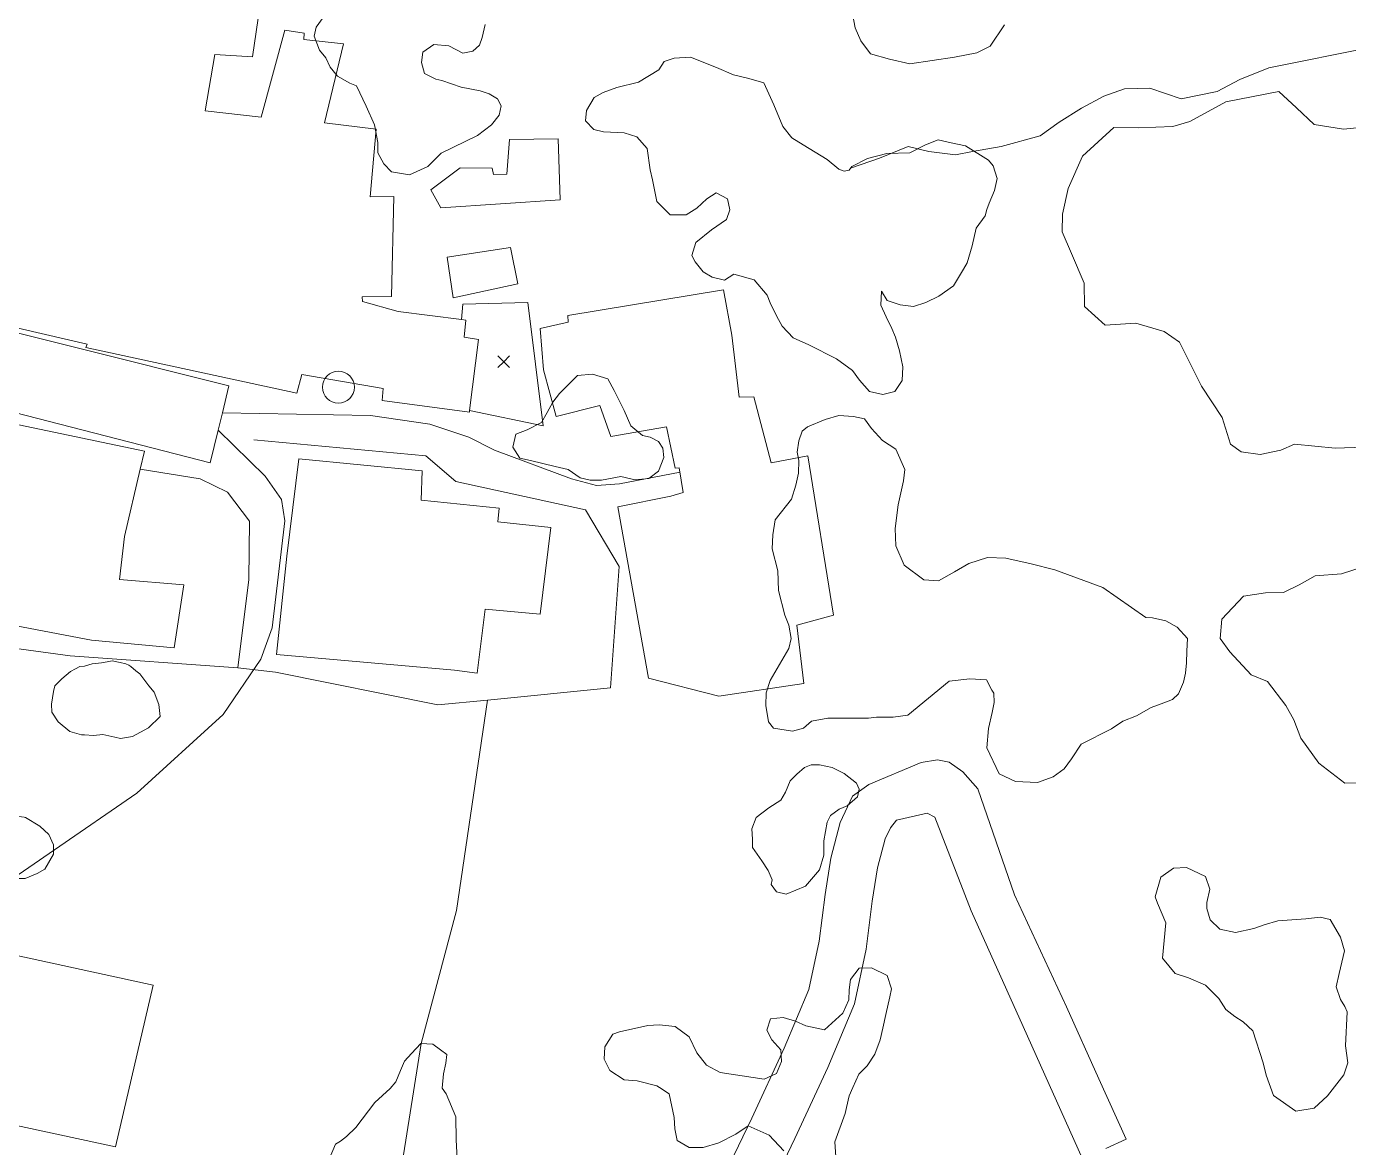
# Model space of a CAD drawing. Header units: metres. Extents: x 4652992 to 4879070, y 2074171 to 2309877.
# Drawn here: x 4654550.2 to 4654614.1, y 2307257.7 to 2307311.9 of the extents above; entities that cross this region are included whole.
import ezdxf

# ---------------------------------------------------------------- set-up
doc = ezdxf.new("R2010")
doc.units = ezdxf.units.M
doc.header["$MEASUREMENT"] = 0
doc.linetypes.add('DGN Style 3', pattern=[92.779933, 66.271381, -26.508552])
doc.layers.get('0').update_dxf_attribs({"color": 4, "lineweight": 0})
for name, color, linetype, lineweight in [('Level 1', 2, 'Continuous', 0), ('Level 19', 38, 'DGN Style 3', 0), ('Level 20', 30, 'DGN Style 3', 0), ('Level 30', 5, 'Continuous', 0), ('Level 31', 38, 'Continuous', 0), ('Level 36', 1, 'Continuous', 0), ('Level 37', 3, 'Continuous', 0), ('Level 38', 3, 'Continuous', 0), ('Level 40', 1, 'Continuous', 0), ('Level 58', 1, 'Continuous', 0), ('Level 61', 4, 'Continuous', 0), ('Level 62', 4, 'Continuous', 0), ('Level 63', 3, 'Continuous', 0)]:
    doc.layers.add(name, color=color, linetype=linetype, lineweight=lineweight)

# ---------------------------------------------------------------- blocks, each defined once
blk = doc.blocks.new('POSTE')
at = {"color": 0, "linetype": 'ByBlock', "lineweight": -2}
blk.add_circle((0, 0), 0.77, dxfattribs=at)
blk = doc.blocks.new('COTA')
at = {"color": 0, "linetype": 'ByBlock', "lineweight": -2, "ltscale": 10}
for p, q in [((0, 0), (-1.419522, -1.408457)), ((-1.408457, 1.419522), (0, 0)), ((1.419522, 1.408457), (0, 0)), ((0, 0), (1.408457, -1.419522))]:
    blk.add_line(p, q, dxfattribs=at)

msp = doc.modelspace()

# ---------------------------------------------------------------- linework, layer by layer
at = {"layer": 'Level 1'}
msp.add_polyline3d([(4654590.084423, 2307305.030282, 1363.520295), (4654591.438612, 2307305.509326, 1362.020295), (4654592.82171, 2307306.069831, 1360.020295), (4654593.82295, 2307305.822501, 1359.020295), (4654595.116077, 2307305.662342, 1358.020295), (4654595.930775, 2307305.82569, 1357.120294), (4654597.325523, 2307306.061251, 1355.820294), (4654599.200878, 2307306.577335, 1354.120294), (4654600.130598, 2307307.239666, 1353.020295), (4654601.196382, 2307307.916093, 1352.020295), (4654602.28569, 2307308.501227, 1350.920295), (4654603.279718, 2307308.846711, 1349.820294), (4654604.512262, 2307308.890948, 1348.620294), (4654606.015109, 2307308.372183, 1348.020295), (4654607.759557, 2307308.728955, 1347.120294), (4654608.854707, 2307309.297394, 1346.020295), (4654610.254768, 2307309.862774, 1344.820294), (4654615.233873, 2307310.871682, 1341.920295)], dxfattribs=at)
at = {"layer": 'Level 19', "linetype": 'DGN Style 3'}
for points in [[(4654602.372725, 2307257.656583, 1361.647947), (4654603.3551, 2307258.0971, 1361.645654), (4654602.0492, 2307261.0093, 1362.293757), (4654600.4837, 2307264.5009, 1363.171436), (4654597.9619, 2307269.9102, 1364.745424), (4654596.1877, 2307275.0231, 1366.420714), (4654595.4653, 2307275.8498, 1366.675084), (4654594.8057, 2307276.3224, 1366.840529), (4654594.2384, 2307276.4273, 1366.957575), (4654593.4639, 2307276.3004, 1367.08663), (4654590.9293, 2307275.231, 1367.479548), (4654590.1416, 2307274.6786, 1367.630906), (4654589.5501, 2307273.4011, 1367.980823), (4654589.0896, 2307271.6847, 1368.120696), (4654588.817, 2307269.9225, 1368.498809), (4654588.5244, 2307267.6631, 1369.055995), (4654588.0251, 2307265.3324, 1369.634178), (4654586.8375, 2307262.4909, 1370.454316), (4654585.2762, 2307259.1089, 1371.557263), (4654583.9822, 2307256.4333, 1371.910547)], [(4654586.0578, 2307255.4423, 1371.945657), (4654587.3558, 2307258.1261, 1371.214707), (4654588.9434, 2307261.5651, 1370.3433), (4654590.2294, 2307264.6421, 1369.653075), (4654590.7932, 2307267.2738, 1369.053531), (4654591.0943, 2307269.5989, 1368.449132), (4654591.3434, 2307271.2095, 1368.048242), (4654591.7203, 2307272.6141, 1367.662481), (4654591.9688, 2307273.1508, 1367.451265), (4654592.2709, 2307273.5098, 1367.312746), (4654593.7392, 2307273.8464, 1366.824766), (4654594.119, 2307273.6576, 1366.66817), (4654595.8782, 2307269.1291, 1365.79679), (4654598.3919, 2307263.5444, 1364.456376), (4654601.2564, 2307257.156, 1362.058417)]]:
    msp.add_polyline3d(points, dxfattribs=at)
at = {"layer": 'Level 20', "linetype": 'Continuous'}
for points in [[(4654559.687765, 2307293.20165, 1377.5514), (4654566.843612, 2307293.06876, 1376.1514), (4654569.711003, 2307292.647448, 1375.2514), (4654571.603101, 2307292.019243, 1374.5514), (4654572.846411, 2307291.393489, 1374.2514), (4654576.553152, 2307290.009705, 1372.7514), (4654577.766227, 2307289.681931, 1372.3514), (4654578.877077, 2307289.772487, 1371.9514), (4654581.802978, 2307290.329991, 1371.8173)], [(4654546.595196, 2307267.658198, 1379.8514), (4654547.584348, 2307269.335564, 1379.8514), (4654555.551075, 2307274.814415, 1379.0514), (4654559.733109, 2307278.613345, 1378.4514), (4654561.5452, 2307281.286563, 1378.0514), (4654562.094414, 2307282.811001, 1377.8514), (4654562.714905, 2307287.979816, 1377.6514), (4654562.544726, 2307289.006117, 1377.5514), (4654561.749721, 2307290.140901, 1377.5514), (4654559.482133, 2307292.362845, 1377.5514)]]:
    msp.add_polyline3d(points, dxfattribs=at)
at = {"layer": 'Level 30', "color": 1, "elevation": 1382.8514, "flags": 128}
msp.add_lwpolyline([(4654556.348758, 2307265.541803), (4654554.532224, 2307257.731765), (4654541.277264, 2307260.572802), (4654543.005939, 2307268.43702), (4654556.348758, 2307265.541803)], dxfattribs=at)
at = {"layer": 'Level 30', "color": 1}
for points in [[(4654561.677015, 2307314.03414, 1377.4514), (4654561.146632, 2307310.403841, 1377.4514), (4654559.330818, 2307310.508488, 1378.0514), (4654558.852323, 2307307.792162, 1379.6514), (4654561.565766, 2307307.484878, 1379.6514), (4654562.703926, 2307311.69146, 1376.4514), (4654563.636653, 2307311.542472, 1376.4514), (4654563.629532, 2307311.239662, 1376.5514), (4654565.546433, 2307311.031551, 1376.5514), (4654564.630618, 2307307.209721, 1379.4514), (4654567.120548, 2307306.910364, 1379.1514), (4654566.826913, 2307303.628014, 1380.4514), (4654567.96895, 2307303.650262, 1380.4514), (4654567.859434, 2307298.813667, 1380.2514), (4654566.442059, 2307298.806688, 1380.2514), (4654566.458721, 2307298.570312, 1380.0514), (4654568.184911, 2307298.08907, 1380.0514), (4654571.249097, 2307297.704517, 1377.71202), (4654571.459482, 2307297.678114, 1377.5514), (4654571.368809, 2307296.858062, 1377.5514), (4654572.066108, 2307296.747963, 1377.5514), (4654571.635218, 2307293.302279, 1377.5514), (4654571.625585, 2307293.225247, 1377.5514), (4654567.418711, 2307293.79421, 1377.7514), (4654567.457127, 2307294.3791, 1379.4514), (4654563.527672, 2307295.048047, 1379.6514), (4654563.286686, 2307294.152675, 1379.6514), (4654553.08562, 2307296.361042, 1380.0514), (4654553.155192, 2307296.515793, 1383.3514), (4654545.776477, 2307298.224691, 1383.1514)], [(4654575.913633, 2307306.440512, 1373.9514), (4654576.019418, 2307303.487384, 1374.1514), (4654570.240056, 2307303.098544, 1374.6514), (4654569.767843, 2307303.97926, 1374.6514), (4654571.187684, 2307305.028192, 1374.6514), (4654572.730382, 2307305.016787, 1374.6514), (4654572.792365, 2307304.718859, 1374.6514), (4654573.438353, 2307304.728445, 1374.6514), (4654573.556812, 2307306.40572, 1374.6514), (4654575.913633, 2307306.440512, 1373.9514)], [(4654584.306181, 2307296.949908, 1373.1514), (4654584.667968, 2307293.948216, 1372.4514), (4654585.377699, 2307293.978148, 1372.4514), (4654586.208961, 2307290.77575, 1372.1514), (4654587.98064, 2307291.119139, 1371.5514), (4654589.22103, 2307283.417227, 1371.5514), (4654587.442467, 2307282.943694, 1373.0514), (4654587.784426, 2307280.111836, 1373.0514), (4654583.681892, 2307279.510905, 1374.4514), (4654580.272691, 2307280.381147, 1373.9514), (4654578.804362, 2307288.661695, 1373.9514), (4654581.366466, 2307289.168221, 1374.4514), (4654581.954141, 2307289.341737, 1374.4514), (4654581.76991, 2307290.546183, 1374.2514), (4654581.564664, 2307290.530895, 1372.3514), (4654581.155368, 2307292.522996, 1372.3514), (4654578.452428, 2307292.057995, 1372.3514), (4654577.927807, 2307293.550904, 1372.7514), (4654575.811869, 2307293.018915, 1372.8514), (4654575.205958, 2307295.267539, 1373.8514), (4654575.048167, 2307297.272684, 1373.0514), (4654576.400371, 2307297.581088, 1373.0514), (4654576.378485, 2307297.892242, 1373.0514), (4654583.905255, 2307299.147187, 1372.6514), (4654584.306181, 2307296.949908, 1373.1514)], [(4654547.841978, 2307293.041867, 1380.0514), (4654555.922341, 2307291.337551, 1380.0514), (4654555.718579, 2307290.469289, 1380.326147), (4654554.958214, 2307287.229259, 1381.3514), (4654554.713351, 2307285.142882, 1380.5514), (4654557.820707, 2307284.891286, 1380.5514), (4654557.353896, 2307281.845565, 1380.9514), (4654553.359937, 2307282.207202, 1380.9514), (4654545.648345, 2307283.671667, 1380.9514)], [(4654575.563986, 2307287.655978, 1377.4514), (4654575.041318, 2307283.460843, 1377.4514), (4654572.393723, 2307283.710986, 1378.7514), (4654572.00775, 2307280.620163, 1378.7514), (4654570.911932, 2307280.767942, 1378.9514), (4654562.300559, 2307281.517116, 1379.7514), (4654562.802886, 2307286.270065, 1380.8514), (4654563.385287, 2307290.974591, 1379.5514), (4654569.338081, 2307290.398568, 1379.5514), (4654569.290642, 2307288.983658, 1379.5514), (4654573.071334, 2307288.584791, 1378.5514), (4654572.999619, 2307287.936449, 1378.5514), (4654575.563986, 2307287.655978, 1377.4514)]]:
    msp.add_polyline3d(points, dxfattribs=at)
at = {"layer": 'Level 31'}
msp.add_polyline3d([(4654573.971654, 2307299.431816, 1375.351384), (4654570.842687, 2307298.756989, 1376.451384), (4654570.553018, 2307300.716342, 1376.451384), (4654573.609635, 2307301.193347, 1375.351384), (4654573.971654, 2307299.431816, 1375.351384)], dxfattribs=at)
at = {"layer": 'Level 36'}
for points in [[(4654561.210705, 2307291.895107, 1378.751384), (4654569.518201, 2307291.124787, 1378.351384), (4654570.972293, 2307289.87154, 1376.851384), (4654577.230196, 2307288.516853, 1375.151384), (4654578.858337, 2307285.772257, 1375.151384), (4654578.44592, 2307279.909483, 1375.951384), (4654572.496869, 2307279.320449, 1378.891968)], [(4654531.997877, 2307271.715454, 1381.727991), (4654535.028829, 2307283.806257, 1381.351384), (4654552.341784, 2307281.447751, 1381.151384), (4654560.436224, 2307280.874477, 1379.951384)], [(4654569.291716, 2307262.726313, 1379.751384), (4654571.009087, 2307269.141928, 1379.751384), (4654572.496869, 2307279.320449, 1378.751384), (4654570.099266, 2307279.083055, 1378.891968), (4654562.25941, 2307280.670999, 1379.351384)]]:
    msp.add_polyline3d(points, dxfattribs=at)
at = {"layer": 'Level 37'}
for points in [[(4654560.436224, 2307280.874477, 1379.951384), (4654560.963359, 2307285.140097, 1379.951384), (4654560.997013, 2307287.969452, 1379.951384), (4654559.937867, 2307289.37141, 1379.651384), (4654558.622297, 2307290.011096, 1379.651384), (4654555.718579, 2307290.469289, 1379.651384)], [(4654559.884066, 2307204.687865, 1383.951384), (4654564.653682, 2307230.383368, 1382.120294), (4654565.785492, 2307240.59169, 1381.220295), (4654569.291716, 2307262.726313, 1379.751384)]]:
    msp.add_polyline3d(points, dxfattribs=at)
at = {"layer": 'Level 38'}
msp.add_line((4654562.25941, 2307280.670999, 1379.351384), (4654560.436224, 2307280.874477, 1379.951384), dxfattribs=at)
at = {"layer": 'Level 40', "color": 3, "flags": 128}
for points, elevation in [([(4654588.757856, 2307272.513), (4654588.750857, 2307271.818413), (4654588.544334, 2307271.11892), (4654587.870298, 2307270.325526), (4654586.940005, 2307269.937747), (4654586.467728, 2307270.043803), (4654586.200845, 2307270.402084), (4654586.253941, 2307270.638786), (4654586.055522, 2307271.081149), (4654585.762642, 2307271.544731), (4654585.312695, 2307272.192774), (4654585.303187, 2307272.592727), (4654585.267687, 2307273.097976), (4654585.489579, 2307273.644876), (4654586.089315, 2307274.106911), (4654586.66781, 2307274.474258), (4654586.905076, 2307274.868522), (4654587.126972, 2307275.415427), (4654587.448079, 2307275.741131), (4654587.816415, 2307276.056225), (4654588.142269, 2307276.181943), (4654588.541339, 2307276.191754), (4654589.155306, 2307276.053831), (4654589.737401, 2307275.773881), (4654590.324231, 2307275.293959), (4654590.460033, 2307275.014814), (4654590.375069, 2307274.63608), (4654589.880436, 2307274.200189), (4654589.49675, 2307274.037738), (4654589.081202, 2307273.733261), (4654588.912408, 2307273.423087), (4654588.757856, 2307272.513)], 1374.409417), ([(4654550.870575, 2307273.220092), (4654551.302663, 2307272.824994), (4654551.525922, 2307272.327745), (4654551.536747, 2307271.878195), (4654551.11403, 2307271.153381), (4654550.73179, 2307270.941115), (4654550.156622, 2307270.697639), (4654549.637091, 2307270.702487), (4654549.176807, 2307270.805813), (4654548.929684, 2307271.196629), (4654548.631976, 2307271.859629), (4654548.251886, 2307272.65292), (4654548.295965, 2307273.015639), (4654548.454217, 2307273.389989), (4654548.793123, 2307273.574732), (4654549.317014, 2307273.755204), (4654549.714444, 2307273.703234), (4654550.11187, 2307273.651265), (4654550.182684, 2307273.635366), (4654550.870575, 2307273.220092)], 1383.2)]:
    msp.add_lwpolyline(points, dxfattribs=dict(at, elevation=elevation))
at = {"layer": 'Level 40', "color": 3}
for points in [[(4654572.386798, 2307311.967206, 1375.8), (4654572.245062, 2307311.334889, 1375.8), (4654572.109322, 2307310.956692, 1375.8), (4654571.79041, 2307310.670806, 1375.8), (4654571.310129, 2307310.574507, 1375.8), (4654570.625942, 2307310.932833, 1375.8), (4654569.911557, 2307310.996687, 1376.6), (4654569.377053, 2307310.626131, 1377.6), (4654569.316696, 2307310.129979, 1377.6), (4654569.449966, 2307309.590263, 1377.6), (4654569.998213, 2307309.31399, 1377.6), (4654570.288648, 2307309.248642, 1377.6), (4654571.234996, 2307308.93377, 1377.6), (4654572.153705, 2307308.760624, 1376.3), (4654572.57918, 2307308.613836, 1376.3), (4654572.982859, 2307308.36984, 1376.3), (4654573.159909, 2307308.023667, 1376.3), (4654573.06185, 2307307.586226, 1376.3), (4654572.699578, 2307307.106119, 1376.3), (4654572.024608, 2307306.594251, 1376.3), (4654570.258797, 2307305.740956, 1377.3), (4654569.610464, 2307305.097362, 1378.3), (4654568.735869, 2307304.696428, 1378.8), (4654567.855076, 2307304.843668, 1378.8), (4654567.485253, 2307305.232193, 1378.8), (4654567.196331, 2307305.755192, 1378.8), (4654567.208254, 2307306.261412, 1378.8), (4654567.043668, 2307307.112692, 1378.8), (4654566.637416, 2307308.018357, 1378.8), (4654566.172894, 2307308.99879, 1377.9), (4654565.845028, 2307309.12351, 1377.9), (4654565.25942, 2307309.459081, 1377.9), (4654564.899986, 2307309.896632, 1377.9), (4654564.696598, 2307310.350034, 1377.9), (4654564.374677, 2307310.728199, 1377.9), (4654564.117978, 2307311.397432, 1377.9), (4654564.215819, 2307311.834026, 1377.9), (4654565.100945, 2307313.061653, 1377.9)], [(4654597.47923, 2307311.953128, 1366.9), (4654596.783928, 2307310.921088, 1366.9), (4654596.144996, 2307310.599815, 1366.9), (4654595.064539, 2307310.377907, 1366.9), (4654592.91423, 2307310.063085, 1367.3), (4654591.933521, 2307310.283793, 1367.3), (4654591.012855, 2307310.542639, 1367.3), (4654590.534678, 2307311.166763, 1367.3), (4654590.263674, 2307311.795923, 1367.3), (4654590.123824, 2307312.550531, 1367.3)], [(4654589.735944, 2307304.871761, 1370.3), (4654589.981489, 2307304.930047, 1374.5), (4654590.10282, 2307305.105945, 1374.5), (4654590.855189, 2307305.492807, 1374.5), (4654591.795004, 2307305.726257, 1374.5), (4654592.910379, 2307305.753355, 1374.5), (4654593.66272, 2307306.140205, 1374.5), (4654594.273832, 2307306.391989, 1374.5), (4654594.907403, 2307306.249419, 1374.5), (4654595.593762, 2307306.094971, 1374.5), (4654596.713051, 2307305.398206, 1374.5), (4654596.929519, 2307305.12705, 1374.5), (4654597.127523, 2307304.526385, 1374.5), (4654596.996886, 2307303.944063, 1374.5), (4654596.748788, 2307303.332565, 1374.5), (4654596.624739, 2307303.026818, 1374.5), (4654596.553484, 2307302.709193, 1374.5), (4654596.110172, 2307302.115378, 1377.1), (4654595.920804, 2307301.271258, 1377.1), (4654595.678825, 2307300.438985, 1377.1), (4654595.502585, 2307300.146118, 1377.1), (4654595.024925, 2307299.33989, 1376), (4654594.303106, 2307298.836283, 1376), (4654593.681382, 2307298.53215, 1376), (4654593.083356, 2307298.333678, 1376), (4654592.439194, 2307298.423069, 1376), (4654591.818726, 2307298.618127, 1376), (4654591.532825, 2307299.070927, 1376), (4654591.50785, 2307298.404039, 1370.6), (4654591.771905, 2307297.841651, 1370.6), (4654592.035956, 2307297.279272, 1370.6), (4654592.217742, 2307296.847175, 1370.6), (4654592.404853, 2307296.190339, 1370.6), (4654592.568094, 2307295.42711, 1370.6), (4654592.531014, 2307294.764824, 1370.6), (4654592.187488, 2307294.227339, 1370.6), (4654591.597183, 2307294.080653, 1370.6), (4654590.96041, 2307294.223838, 1370.6), (4654590.47216, 2307294.780712, 1370.6), (4654590.131166, 2307295.248595, 1370.6), (4654589.357762, 2307295.811648, 1371.6), (4654588.031949, 2307296.475829, 1372.4), (4654587.273478, 2307296.813674, 1372.4), (4654586.733357, 2307297.381218, 1372.4), (4654586.457965, 2307297.889234, 1372.4), (4654586.15343, 2307298.515335, 1372.4), (4654586.013065, 2307298.881473, 1372.4), (4654585.39376, 2307299.623964, 1373.1), (4654584.400511, 2307299.903075, 1373.1), (4654583.946932, 2307299.615101, 1373.1), (4654583.364991, 2307299.745986, 1373.1), (4654582.924532, 2307300.012191, 1373.1), (4654582.531642, 2307300.490558, 1373.1), (4654582.379487, 2307300.803353, 1373.1), (4654582.575116, 2307301.427932, 1373.1), (4654583.323589, 2307302.039592, 1373.1), (4654584.048272, 2307302.545168, 1373.1), (4654584.208224, 2307303.010632, 1373.1), (4654584.103653, 2307303.535605, 1373.1), (4654583.557375, 2307303.825647, 1373.1), (4654583.103774, 2307303.537667, 1373.1), (4654582.61449, 2307303.090562, 1373.1), (4654582.096086, 2307302.76144, 1373.1), (4654581.3197, 2307302.768931, 1373.1), (4654580.686023, 2307303.412935, 1373.1), (4654580.476829, 2307304.462933, 1373.1), (4654580.360337, 2307304.934897, 1373.1), (4654580.208728, 2307305.971958, 1373.5), (4654579.722106, 2307306.526979, 1373.5), (4654579.09938, 2307306.722777, 1373.5), (4654578.11178, 2307306.77789, 1373.5), (4654577.635802, 2307306.884977, 1373.5), (4654577.231139, 2307307.310188, 1373.5), (4654577.285233, 2307307.799273, 1373.5), (4654577.651313, 2307308.440948, 1373.5), (4654578.092847, 2307308.675776, 1373.5), (4654578.757811, 2307308.916024, 1373.5), (4654579.801674, 2307309.181789, 1372.9), (4654580.778625, 2307309.779057, 1371.8), (4654581.032943, 2307310.168381, 1371.8), (4654581.516525, 2307310.338656, 1371.8), (4654582.306191, 2307310.384231, 1371.8), (4654583.570843, 2307309.876469, 1371.2), (4654584.383698, 2307309.525971, 1371.2), (4654585.126232, 2307309.358879, 1371.2), (4654585.856828, 2307309.138615, 1371.2), (4654586.343581, 2307308.079486, 1371.2), (4654586.777285, 2307307.032322, 1371.2), (4654587.21223, 2307306.487607, 1371.2), (4654587.747899, 2307306.143659, 1371.2), (4654588.912159, 2307305.430928, 1370.3), (4654589.477641, 2307304.968187, 1370.3), (4654589.735944, 2307304.871761, 1370.3)], [(4654616.647979, 2307291.608815, 1354), (4654613.466994, 2307291.496556, 1358.4), (4654611.498426, 2307291.676315, 1361.5), (4654610.833035, 2307291.394624, 1361.5), (4654609.840068, 2307291.186588, 1361.5), (4654608.920803, 2307291.307027, 1361.5), (4654608.402823, 2307291.682291, 1361.5), (4654608.005659, 2307292.979323, 1361.5), (4654607.008793, 2307294.481789, 1362.6), (4654606.475158, 2307295.549448, 1362.6), (4654605.941507, 2307296.617139, 1362.6), (4654605.197227, 2307297.129153, 1362.6), (4654603.825172, 2307297.523908, 1362.6), (4654602.342656, 2307297.426569, 1362.6), (4654601.344717, 2307298.340283, 1362.6), (4654601.338549, 2307299.461743, 1362.6), (4654600.714782, 2307300.89448, 1362.6), (4654600.26279, 2307301.943962, 1362.6), (4654600.283207, 2307302.801026, 1362.6), (4654600.559244, 2307304.031431, 1362.6), (4654601.254517, 2307305.598377, 1362.6), (4654602.767828, 2307306.981266, 1362.6), (4654603.968253, 2307306.969647, 1362.6), (4654605.614446, 2307307.030046, 1362.6), (4654606.442638, 2307307.274517, 1362.6), (4654608.178012, 2307308.230826, 1361.4), (4654610.742224, 2307308.725722, 1360.3), (4654611.597352, 2307307.928314, 1360.3), (4654612.452454, 2307307.13093, 1360.3), (4654613.865346, 2307306.899374, 1360.3), (4654615.45253, 2307307.060673, 1360.3)], [(4654578.005494, 2307289.935799, 1375.1), (4654577.454093, 2307289.948622, 1375.1), (4654576.979175, 2307290.055374, 1375.1), (4654576.405244, 2307290.462193, 1375.1), (4654575.983083, 2307290.557088, 1375.1), (4654575.772001, 2307290.604536, 1375.1), (4654574.585972, 2307290.894741, 1375.3), (4654574.058385, 2307291.013334, 1375.3), (4654573.731162, 2307291.531286, 1375.3), (4654573.87344, 2307292.165905, 1375.3), (4654574.419415, 2307292.376472, 1375.3), (4654575.106476, 2307292.721971, 1375.3), (4654575.383321, 2307293.21524, 1375.3), (4654575.660168, 2307293.70851, 1375.3), (4654575.977917, 2307294.137035, 1375.3), (4654576.846666, 2307295.00794, 1374.9), (4654577.580325, 2307295.065307, 1374.9), (4654578.307437, 2307294.84624, 1374.9), (4654578.622926, 2307294.275088, 1374.9), (4654579.096966, 2307293.305708, 1374.4), (4654579.429847, 2307292.563501, 1374.4), (4654579.992397, 2307292.103352, 1374.4), (4654580.362098, 2307292.020239, 1374.4), (4654580.760866, 2307291.819367, 1374.4), (4654580.965572, 2307291.495287, 1374.4), (4654581.029034, 2307291.036128, 1374.4), (4654580.769072, 2307290.371624, 1374.4), (4654580.304406, 2307290.031192, 1374.4), (4654579.623155, 2307289.961886, 1374.4), (4654579.147826, 2307290.068733, 1374.4), (4654578.936566, 2307290.116221, 1374.4), (4654578.005494, 2307289.935799, 1375.1)], [(4654601.195269, 2307277.186999, 1370.1), (4654600.720424, 2307276.473352, 1370.1), (4654600.359421, 2307275.986538, 1370.1), (4654599.83214, 2307275.600184, 1370.1), (4654599.078653, 2307275.327747, 1370.1), (4654598.019546, 2307275.376372, 1370.1), (4654597.221062, 2307275.745061, 1370.1), (4654596.624751, 2307277.014903, 1370.1), (4654596.707094, 2307277.942986, 1370.1), (4654596.882329, 2307278.723997, 1370.1), (4654596.990168, 2307279.204624, 1370.1), (4654596.964675, 2307279.652106, 1370.1), (4654596.871782, 2307279.799195, 1370.1), (4654596.606581, 2307280.300546, 1370.1), (4654595.806181, 2307280.346588, 1371.4), (4654594.815755, 2307280.233624, 1373.2), (4654592.818673, 2307278.584962, 1374.2), (4654592.109307, 2307278.493248, 1374.2), (4654591.294112, 2307278.488083, 1374.2), (4654590.909613, 2307278.448922, 1374.2), (4654588.939132, 2307278.441172, 1374.7), (4654588.157202, 2307278.303174, 1374.7), (4654587.765525, 2307277.952026, 1374.7), (4654587.235299, 2307277.820209, 1374.7), (4654586.328192, 2307277.961264, 1374.7), (4654586.083871, 2307278.267096, 1374.7), (4654585.946721, 2307279.050746, 1374.7), (4654585.961524, 2307279.674793, 1374.7), (4654586.155075, 2307280.258684, 1374.7), (4654587.06644, 2307281.810592, 1374.7), (4654587.173619, 2307282.288427, 1374.7), (4654587.069263, 2307282.939282, 1374.7), (4654586.865129, 2307283.424344, 1374.7), (4654586.56397, 2307284.604286, 1374), (4654586.52656, 2307285.554706, 1374), (4654586.263997, 2307286.618552, 1374), (4654586.292225, 2307287.303042, 1374), (4654586.393504, 2307288.033924, 1374), (4654587.184546, 2307289.027028, 1373.1), (4654587.392056, 2307289.704491, 1373.1), (4654587.522885, 2307290.287796, 1373.1), (4654587.547926, 2307290.894888, 1373.1), (4654587.472498, 2307291.301763, 1373.1), (4654587.53854, 2307291.843946, 1373.1), (4654587.698481, 2307292.309318, 1373.1), (4654587.969532, 2307292.526895, 1373.1), (4654588.820868, 2307292.880689, 1372.5), (4654589.474578, 2307293.068189, 1372.5), (4654590.186535, 2307293.019601, 1372.5), (4654590.715873, 2307292.90058, 1372.5), (4654591.05601, 2307292.43388, 1372.5), (4654591.595967, 2307291.866513, 1372.5), (4654592.224555, 2307291.446461, 1372.5), (4654592.669253, 2307290.454582, 1372.5), (4654592.603142, 2307289.912018, 1372.5), (4654592.341253, 2307288.74457, 1372.5), (4654592.19713, 2307287.60641, 1372.5), (4654592.23029, 2307286.762859, 1372.5), (4654592.633945, 2307285.836046, 1372.5), (4654593.585352, 2307285.120564, 1372.5), (4654594.297196, 2307285.072043, 1372.5), (4654595.063243, 2307285.512966, 1372.5), (4654595.764456, 2307285.912721, 1372.5), (4654596.665453, 2307286.211827, 1372.5), (4654597.547931, 2307286.18067, 1372.5), (4654598.765123, 2307285.907063, 1372.5), (4654599.908212, 2307285.602634, 1371.4), (4654602.234394, 2307284.758891, 1365.3), (4654604.306072, 2307283.302689, 1364.8), (4654604.638757, 2307283.284204, 1364.8), (4654605.280071, 2307283.140066, 1364.8), (4654605.831858, 2307282.847189, 1364.8), (4654606.323509, 2307282.286401, 1364.8), (4654606.298112, 2307281.672968, 1364.8), (4654606.284741, 2307281.113125, 1364.8), (4654606.229955, 2307280.618877, 1364.8), (4654606.133755, 2307280.190225, 1364.8), (4654605.8946, 2307279.624849, 1364.8), (4654605.608691, 2307279.351397, 1364.8), (4654605.055578, 2307279.137987, 1364.8), (4654604.567928, 2307278.966149, 1364.8), (4654603.859827, 2307278.562428, 1364.8), (4654603.205578, 2307278.300574, 1366.4), (4654602.648405, 2307277.927946, 1367.1), (4654601.195269, 2307277.186999, 1370.1)], [(4654616.537395, 2307275.35054, 1363), (4654613.932242, 2307275.307878, 1365.4), (4654612.669286, 2307276.265224, 1365.4), (4654611.798014, 2307277.471386, 1365.4), (4654611.459116, 2307278.35587, 1365.4), (4654611.077028, 2307279.04799, 1365.4), (4654610.198413, 2307280.2079, 1364.4), (4654609.400228, 2307280.541378, 1363.4), (4654608.369463, 2307281.651044, 1363.4), (4654607.907774, 2307282.295135, 1363.4), (4654607.98155, 2307283.224143, 1363.4), (4654609.039688, 2307284.337169, 1363.4), (4654610.088159, 2307284.506754, 1363.4), (4654610.965068, 2307284.512269, 1363.4), (4654611.721755, 2307284.882517, 1363.4), (4654612.492869, 2307285.317061, 1363.4), (4654613.776049, 2307285.424909, 1362.2), (4654614.816203, 2307285.755878, 1360.8)], [(4654556.626239, 2307279.096792, 1381.5), (4654556.684129, 2307278.523591, 1381.5), (4654556.114907, 2307277.979201, 1381.5), (4654555.34872, 2307277.553737, 1381.5), (4654554.768658, 2307277.459931, 1381.5), (4654554.484786, 2307277.523682, 1381.5), (4654553.917036, 2307277.651186, 1381.5), (4654553.459348, 2307277.604586, 1381.5), (4654553.033423, 2307277.637473, 1382.5), (4654552.883711, 2307277.633797, 1382.5), (4654552.324646, 2307277.796649, 1382.5), (4654551.758348, 2307278.259513, 1382.5), (4654551.456036, 2307278.737694, 1382.5), (4654551.429285, 2307279.116694, 1382.5), (4654551.529114, 2307279.728364, 1382.5), (4654551.592771, 2307280.012465, 1382.5), (4654551.928383, 2307280.347384, 1382.5), (4654552.342832, 2307280.701896, 1382.5), (4654552.595259, 2307280.831698, 1382.5), (4654552.804287, 2307280.933947, 1382.5), (4654553.032841, 2307280.95721, 1382.5), (4654553.391584, 2307281.06313, 1382.5), (4654553.848685, 2307281.109656, 1382.5), (4654554.12063, 2307281.16047, 1382.5), (4654554.357136, 2307281.219245, 1382.5), (4654554.74696, 2307281.131681, 1382.5), (4654555.030466, 2307281.067999, 1382.5), (4654555.16426, 2307281.000645, 1382.5), (4654555.262616, 2307280.941253, 1382.5), (4654555.514287, 2307280.735525, 1382.5), (4654555.703038, 2307280.58123, 1382.5), (4654556.136348, 2307280.00415, 1382.2), (4654556.385712, 2307279.706054, 1381.8), (4654556.626239, 2307279.096792, 1381.5)], [(4654613.968307, 2307262.604542, 1363.4094), (4654614.068134, 2307261.785969, 1363.4094), (4654613.880436, 2307261.202565, 1363.4094), (4654613.085212, 2307260.186886, 1363.4094), (4654612.44122, 2307259.592191, 1363.4094), (4654611.558304, 2307259.449195, 1363.4094), (4654610.479668, 2307260.203143, 1363.4094), (4654610.134104, 2307261.19062, 1363.4094), (4654609.985625, 2307261.79265, 1363.4094), (4654609.479409, 2307263.328075, 1363.4094), (4654609.012283, 2307263.77419, 1363.4094), (4654608.6167, 2307264.033629, 1363.4094), (4654608.179259, 2307264.359342, 1363.4094), (4654607.844432, 2307264.889513, 1363.4094), (4654607.197705, 2307265.546603, 1363.4094), (4654606.370025, 2307265.903083, 1363.4094), (4654605.734061, 2307266.102764, 1363.4094), (4654605.124975, 2307266.848319, 1363.3094), (4654605.198812, 2307267.703715, 1363.3094), (4654605.282252, 2307268.549955, 1363.3094), (4654604.870359, 2307269.495763, 1363.3094), (4654604.769073, 2307269.802949, 1363.3094), (4654605.041879, 2307270.765667, 1363.3094), (4654605.649608, 2307271.198055, 1363.3094), (4654606.280286, 2307271.227064, 1363.3094), (4654607.203996, 2307270.792036, 1363.3094), (4654607.406546, 2307270.177668, 1363.3094), (4654607.260682, 2307269.527787, 1363.3094), (4654607.253923, 2307269.244874, 1363.3094), (4654607.414609, 2307268.696813, 1363.3094), (4654607.881838, 2307268.25057, 1363.3094), (4654608.63805, 2307268.080739, 1363.3094), (4654609.533352, 2307268.277859, 1363.3094), (4654610.026238, 2307268.451584, 1363.3094), (4654610.693316, 2307268.643069, 1363.3094), (4654612.040936, 2307268.750385, 1362.4094), (4654612.738497, 2307268.821511, 1362.4094), (4654613.225149, 2307268.712209, 1362.4094), (4654613.71579, 2307267.861688, 1362.4094), (4654613.906337, 2307267.192475, 1362.4094), (4654613.784631, 2307266.650342, 1362.4094), (4654613.662925, 2307266.108214, 1362.4094), (4654613.51688, 2307265.457665, 1362.4094), (4654613.719595, 2307264.842696, 1362.4094), (4654613.929091, 2307264.510932, 1362.4094), (4654614.042617, 2307264.257664, 1362.4094), (4654613.968307, 2307262.604542, 1363.4094)], [(4654586.813172, 2307257.538385, 1374.809417), (4654586.116127, 2307258.292514, 1375.209417), (4654585.095533, 2307258.748151, 1376.209417), (4654584.507875, 2307258.334455, 1376.209417), (4654583.674049, 2307257.926402, 1376.209417), (4654582.9297, 2307257.696656, 1376.209417), (4654582.238304, 2307257.703014, 1376.209417), (4654581.668159, 2307258.029352, 1376.209417), (4654581.549087, 2307258.601664, 1376.209417), (4654581.524249, 2307259.152835, 1376.209417), (4654581.286099, 2307260.297494, 1376.209417), (4654580.810165, 2307260.602715, 1376.209417), (4654580.6794, 2307260.681665, 1376.209417), (4654579.737423, 2307260.918839, 1376.809417), (4654579.104172, 2307260.961837, 1376.809417), (4654578.414325, 2307261.414049, 1376.809417), (4654578.14348, 2307261.970486, 1376.809417), (4654578.176311, 2307262.557901, 1376.809417), (4654578.559907, 2307263.165721, 1376.809417), (4654578.884752, 2307263.291069, 1376.809417), (4654580.246444, 2307263.594391, 1375.909417), (4654580.796761, 2307263.619732, 1375.909417), (4654581.572166, 2307263.544923, 1375.909417), (4654582.252185, 2307263.044917, 1375.909417), (4654582.622331, 2307262.26712, 1375.909417), (4654583.081992, 2307261.667732, 1375.909417), (4654583.746628, 2307261.320069, 1375.909417), (4654585.868998, 2307261.004944, 1375.009417), (4654586.472939, 2307261.266807, 1375.009417), (4654586.705244, 2307261.860476, 1375.009417), (4654586.680394, 2307262.412516, 1375.009417), (4654586.246209, 2307262.907411, 1375.009417), (4654586.000772, 2307263.359942, 1375.009417), (4654586.175282, 2307263.916927, 1375.009417), (4654586.783983, 2307263.979, 1375.009417), (4654587.386812, 2307263.793991, 1375.009417), (4654587.884648, 2307263.582873, 1375.009417), (4654588.780653, 2307263.384656, 1374.209417), (4654589.674788, 2307264.195199, 1373.309417), (4654589.965541, 2307264.826976, 1373.309417), (4654589.977306, 2307265.322232, 1373.309417), (4654590.036363, 2307265.806876, 1373.309417), (4654590.458355, 2307266.359407, 1373.309417), (4654591.057736, 2307266.374201, 1373.309417), (4654591.819108, 2307266.00409, 1373.309417), (4654592.022505, 2307265.360948, 1373.309417), (4654591.937424, 2307264.981737, 1373.309417), (4654591.745995, 2307264.12852, 1373.309417), (4654591.597107, 2307263.464914, 1373.309417), (4654591.46949, 2307262.896113, 1373.309417), (4654591.215396, 2307262.206349, 1373.309417), (4654590.84071, 2307261.643233, 1373.309417), (4654590.45064, 2307261.232929, 1373.309417), (4654590.159897, 2307260.601187, 1373.309417), (4654589.969614, 2307260.195828, 1373.309417), (4654589.842005, 2307259.627048, 1373.309417), (4654589.778202, 2307259.34266, 1373.309417), (4654589.29085, 2307257.976082, 1374.809417)], [(4654564.854892, 2307257.134295, 1383.309417), (4654565.162828, 2307257.851531, 1383.309417), (4654565.391575, 2307257.996789, 1383.309417), (4654565.687998, 2307258.225154, 1383.309417), (4654566.130266, 2307258.666522, 1383.309417), (4654567.050688, 2307259.869684, 1382.609417), (4654567.801883, 2307260.544652, 1381.309417), (4654568.073306, 2307260.877955, 1381.309417), (4654568.293171, 2307261.419937, 1381.309417), (4654568.491999, 2307261.868089, 1381.309417), (4654568.820761, 2307262.237804, 1381.309417), (4654569.274716, 2307262.727254, 1381.309417), (4654569.85756, 2307262.694998, 1381.309417), (4654570.236829, 2307262.412765, 1381.309417), (4654570.532982, 2307262.198467, 1381.309417), (4654570.48512, 2307261.765718, 1381.309417), (4654570.369404, 2307261.249647, 1381.309417), (4654570.315761, 2307260.571824, 1381.309417), (4654570.497239, 2307260.284721, 1381.309417), (4654570.96901, 2307259.173508, 1382.309417), (4654570.982277, 2307258.071527, 1383.709417), (4654571.046775, 2307256.829129, 1383.709417)], [(4654589.29085, 2307257.976082, 1374.809417), (4654589.366501, 2307256.766644, 1374.809417)]]:
    msp.add_polyline3d(points, dxfattribs=at)
at = {"layer": 'Level 58'}
msp.add_polyline3d([(4654492.333682, 2307302.684792, 1375.7822), (4654506.4266, 2307300.5653, 1376.8514), (4654522.0304, 2307298.5077, 1377.4514), (4654534.2191, 2307296.6715, 1378.0514), (4654536.9966, 2307296.3641, 1378.0514), (4654538.4754, 2307296.0842, 1378.0514), (4654559.0955, 2307290.7857, 1377.5514), (4654559.482133, 2307292.362845, 1377.5514), (4654559.687765, 2307293.20165, 1377.5514), (4654560.0074, 2307294.5055, 1377.5514), (4654545.1321, 2307298.218, 1378.0373), (4654544.5567, 2307298.5252, 1378.0514), (4654544.22, 2307298.9961, 1378.0514), (4654544.1064, 2307299.4465, 1378.0514), (4654544.1778, 2307300.2002, 1378.0514), (4654549.0455, 2307324.7825, 1376.5514)], dxfattribs=at)
at = {"layer": 'Level 62', "elevation": 1375.1, "flags": 128}
msp.add_lwpolyline([(4654571.249112, 2307297.704716), (4654571.307629, 2307298.455026), (4654574.452378, 2307298.521991), (4654575.190922, 2307292.570727), (4654571.635414, 2307293.302239)], dxfattribs=at)

# ---------------------------------------------------------------- block references
at = {"layer": 'Level 61', "zscale": 0.1}
msp.add_blockref('POSTE', (4654565.29637, 2307294.437207, 1376.609417), dxfattribs=at)
at = {"layer": 'Level 63', "xscale": 0.2, "yscale": 0.2, "zscale": 0.1}
msp.add_blockref('COTA', (4654573.286896, 2307295.666432, 1375.1), dxfattribs=at)

doc.saveas('drawing.dxf')
